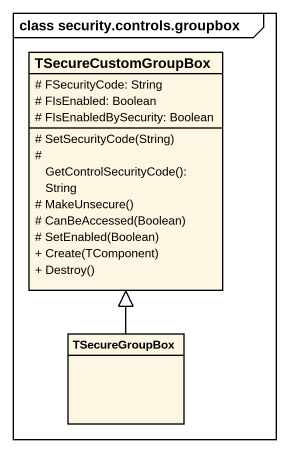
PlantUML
@startuml
mainframe class security.controls.groupbox
hide circle
hide empty members
skinparam classAttributeIconSize 0
class TSecureCustomGroupBox {
  # FSecurityCode: String
  # FIsEnabled: Boolean
  # FIsEnabledBySecurity: Boolean
  # SetSecurityCode(String)
  # GetControlSecurityCode(): String
  # MakeUnsecure()
  # CanBeAccessed(Boolean)
  # SetEnabled(Boolean)
  + Create(TComponent)
  + Destroy()
}
class TSecureGroupBox
TSecureGroupBox -up-|> TSecureCustomGroupBox
@enduml
